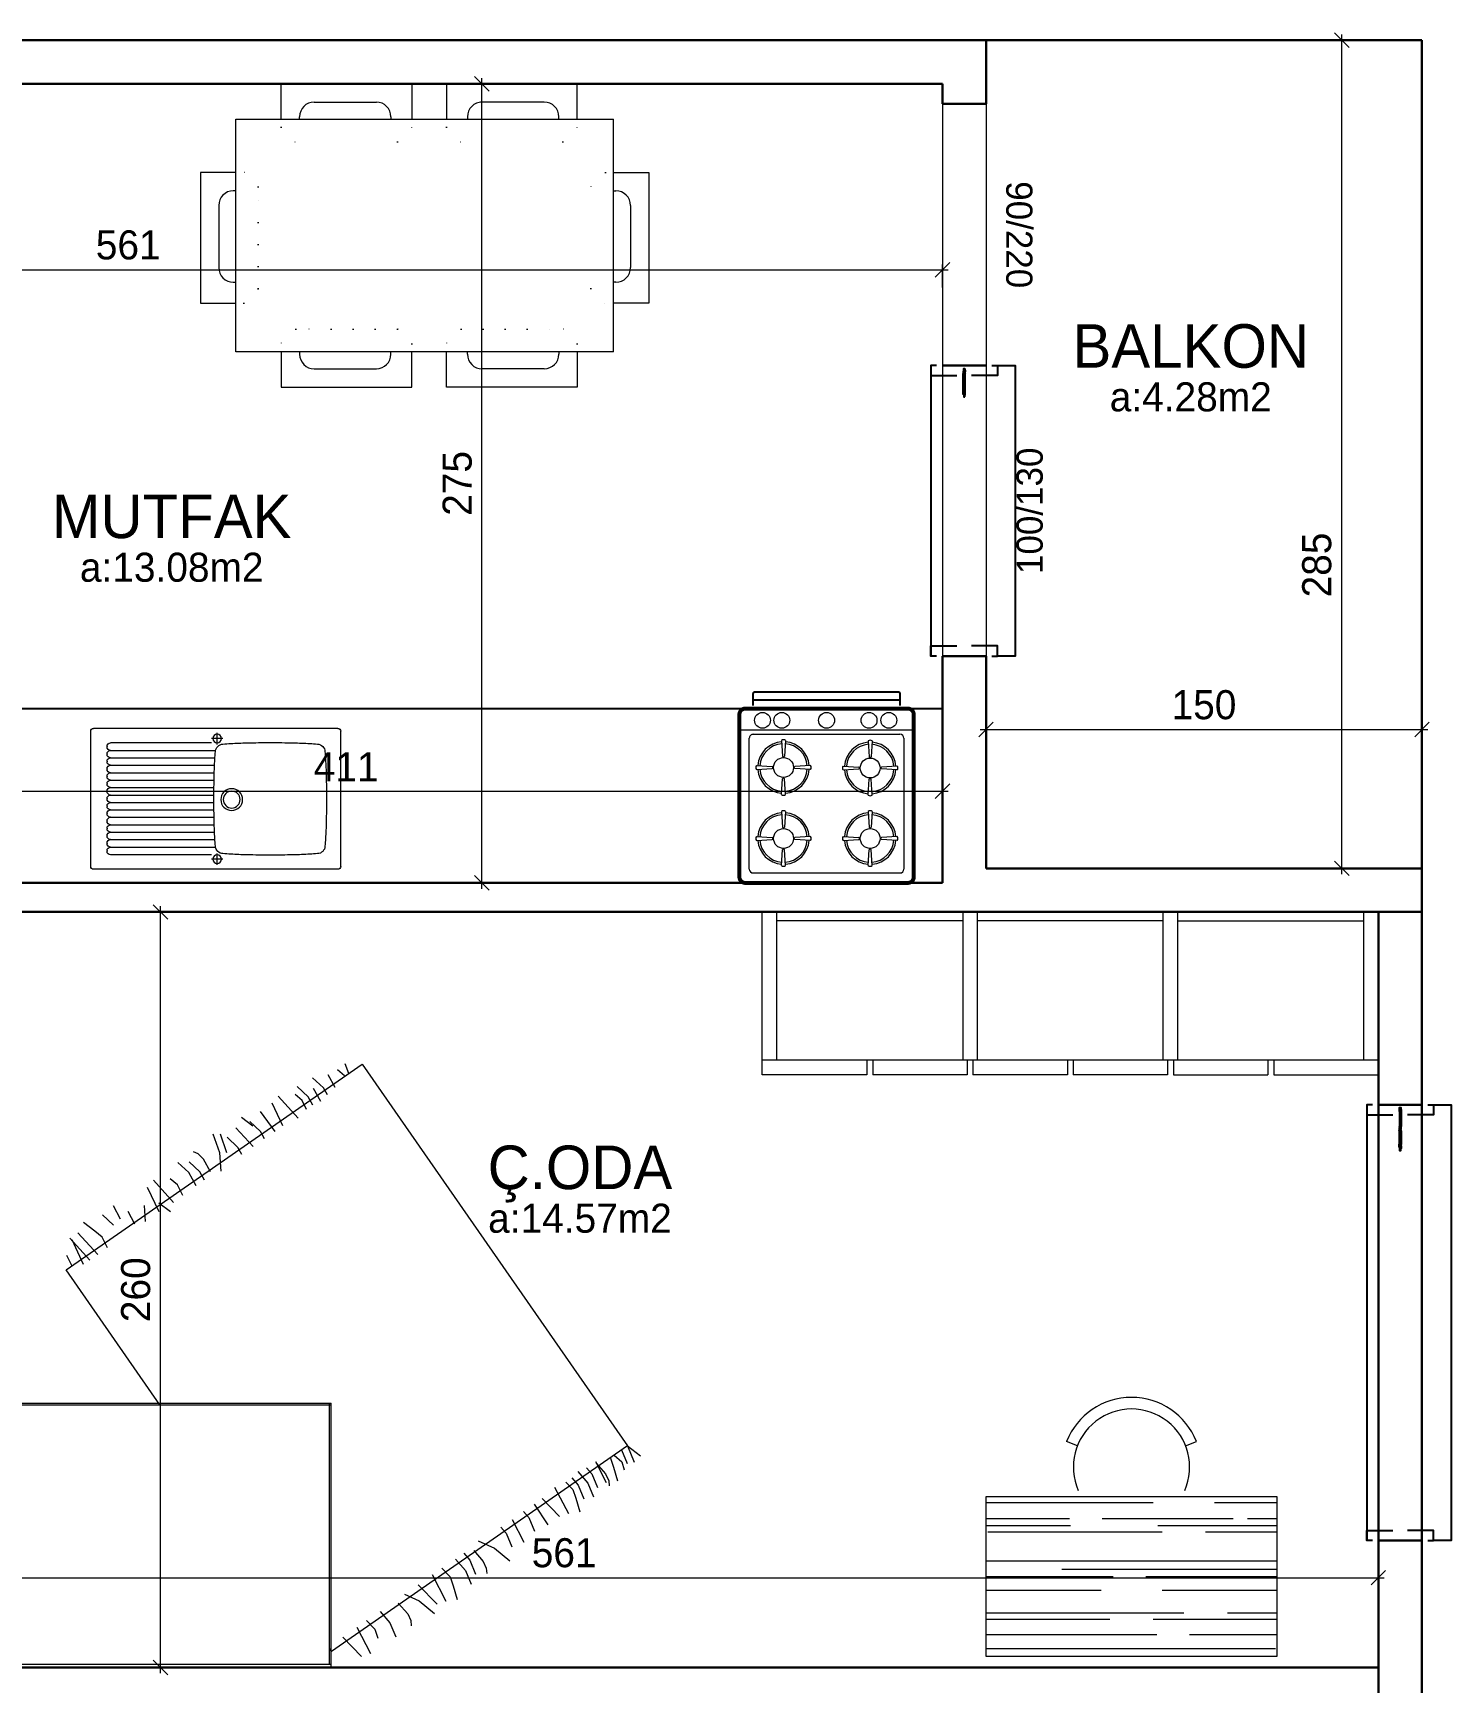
# Model space of a CAD drawing. Header units: centimetres. Extents: x 562865 to 1310255, y -148070 to 32737.
# Drawn here: x 622120 to 622608, y 17588 to 18156 of the extents above; entities that cross this region are included whole.
import ezdxf
from ezdxf.enums import TextEntityAlignment as Align

# ---------------------------------------------------------------- set-up
doc = ezdxf.new("R2010")
doc.units = ezdxf.units.CM
doc.header["$LTSCALE"] = 2.5
doc.linetypes.add('ACAD_ISO07W100', pattern=[3, 0, -3])
doc.layers.get('0').update_dxf_attribs({"color": 86})
for name, color, linetype in [('alan', 7, 'Continuous'), ('kapi-yazi', 7, 'Continuous'), ('mahal', 7, 'Continuous'), ('penc-yazi', 7, 'Continuous'), ('pencere', 7, 'Continuous')]:
    doc.layers.add(name, color=color, linetype=linetype)
for name, color, linetype, lineweight in [('DUVAR', 4, 'Continuous', 30), ('duvar-kesim', 7, 'Continuous', 0), ('GÖRÜNÜŞLER', 96, 'Continuous', 25), ('iç ölçü', 106, 'Continuous', 18)]:
    doc.layers.add(name, color=color, linetype=linetype, lineweight=lineweight)
doc.styles.add('PINAR', font='comic.ttf')
doc.dimstyles.new('TEMİZ ÖLÇÜ', dxfattribs={"dimtxt": 10, "dimasz": 5, "dimexe": 1.8, "dimexo": 0.625, "dimgap": 3, "dimtad": 1, "dimdec": 0, "dimrnd": 0.5, "dimzin": 1, "dimdsep": 46, "dimtxsty": 'PINAR', "dimblk": 'OBLIQUE', "dimcen": 0.9, "dimdle": 2, "dimclrd": 256, "dimclre": 256, "dimclrt": 7, "dimadec": 0, "dimazin": 0, "dimtfac": 1, "dimtdec": 0, "dimtofl": 0, "dimtmove": 2, "dimatfit": 2, "dimfxl": 10, "dimfxlon": 1, "dimlwd": -1, "dimlwe": -1, "dimarcsym": 0})

# ---------------------------------------------------------------- blocks, each defined once
blk = doc.blocks.new('_Oblique')
at = {"color": 0, "linetype": 'ByBlock', "lineweight": -2}
blk.add_line((-0.5, -0.5), (0.5, 0.5), dxfattribs=at)
blk = doc.blocks.new('*D1400')
at = {"layer": 'Defpoints', "color": 0}
for p in [(622598.28, 17915.79), (622448.28, 17868.01), (622598.28, 17757.78)]:
    blk.add_point(p, dxfattribs=at)
at = {"layer": 'iç ölçü'}
for p, q in [((622448.28, 17905.79), (622448.28, 17917.59)), ((622598.28, 17905.79), (622598.28, 17917.59)), ((622446.28, 17915.79), (622600.28, 17915.79))]:
    blk.add_line(p, q, dxfattribs=at)
at = {"layer": 'iç ölçü', "linetype": 'ByBlock', "xscale": 5, "yscale": 5, "zscale": 5, "rotation": 180}
blk.add_blockref('_Oblique', (622448.28, 17915.79), dxfattribs=at)
at = {"layer": 'iç ölçü', "linetype": 'ByBlock', "xscale": 5, "yscale": 5, "zscale": 5}
blk.add_blockref('_Oblique', (622598.28, 17915.79), dxfattribs=at)
at = {"layer": 'iç ölçü', "color": 7, "insert": (622523.28, 17924.28), "char_height": 10, "attachment_point": 5, "style": 'PINAR'}
blk.add_mtext('150', dxfattribs=at)
blk = doc.blocks.new('*D1401')
at = {"layer": 'Defpoints', "color": 0}
for p in [(622543.28, 18153.01), (622570.68, 18153.01), (622543.28, 17868.01)]:
    blk.add_point(p, dxfattribs=at)
at = {"layer": 'iç ölçü'}
for p, q in [((622570.68, 17866.01), (622570.68, 18155.01)), ((622560.68, 18153.01), (622572.48, 18153.01)), ((622560.68, 17868.01), (622572.48, 17868.01))]:
    blk.add_line(p, q, dxfattribs=at)
at = {"layer": 'iç ölçü', "linetype": 'ByBlock', "xscale": 5, "yscale": 5, "zscale": 5}
for p, rotation in [((622570.68, 18153.01), 90), ((622570.68, 17868.01), 270)]:
    blk.add_blockref('_Oblique', p, dxfattribs=dict(at, rotation=rotation))
at = {"layer": 'iç ölçü', "color": 7, "insert": (622562.13, 17972.42), "char_height": 10, "attachment_point": 5, "rotation": 90, "style": 'PINAR'}
blk.add_mtext('285', dxfattribs=at)
blk = doc.blocks.new('*D1415')
at = {"layer": 'Defpoints', "color": 0}
for p in [(622263.85, 18138.01), (622274.81, 18138.01), (622263.85, 17863.01)]:
    blk.add_point(p, dxfattribs=at)
at = {"layer": 'iç ölçü'}
for p, q in [((622264.81, 18138.01), (622276.61, 18138.01)), ((622274.81, 17861.01), (622274.81, 18140.01)), ((622264.81, 17863.01), (622276.61, 17863.01))]:
    blk.add_line(p, q, dxfattribs=at)
at = {"layer": 'iç ölçü', "linetype": 'ByBlock', "xscale": 5, "yscale": 5, "zscale": 5}
for p, rotation in [((622274.81, 18138.01), 90), ((622274.81, 17863.01), 270)]:
    blk.add_blockref('_Oblique', p, dxfattribs=dict(at, rotation=rotation))
at = {"layer": 'iç ölçü', "color": 7, "insert": (622266.37, 18000.51), "char_height": 10, "attachment_point": 5, "rotation": 90, "style": 'PINAR'}
blk.add_mtext('275', dxfattribs=at)
blk = doc.blocks.new('*D1416')
at = {"layer": 'Defpoints', "color": 0}
for p in [(621872.96, 18069.84), (622433.28, 18074), (622433.28, 18067.26)]:
    blk.add_point(p, dxfattribs=at)
at = {"layer": 'iç ölçü'}
for p, q in [((621872.96, 18070.47), (621872.96, 18075.8)), ((622433.28, 18067.88), (622433.28, 18075.8)), ((621870.96, 18074), (622435.28, 18074))]:
    blk.add_line(p, q, dxfattribs=at)
at = {"layer": 'iç ölçü', "linetype": 'ByBlock', "xscale": 5, "yscale": 5, "zscale": 5, "rotation": 180}
blk.add_blockref('_Oblique', (621872.96, 18074), dxfattribs=at)
at = {"layer": 'iç ölçü', "linetype": 'ByBlock', "xscale": 5, "yscale": 5, "zscale": 5}
blk.add_blockref('_Oblique', (622433.28, 18074), dxfattribs=at)
at = {"layer": 'iç ölçü', "color": 7, "insert": (622153.12, 18082.52), "char_height": 10, "attachment_point": 5, "style": 'PINAR'}
blk.add_mtext('561', dxfattribs=at)
blk = doc.blocks.new('*D1356')
at = {"layer": 'Defpoints', "color": 0}
for p in [(622149.62, 17853.01), (622164.25, 17853.01), (622149.62, 17593.01)]:
    blk.add_point(p, dxfattribs=at)
at = {"layer": 'iç ölçü'}
for p, q in [((622164.25, 17591.01), (622164.25, 17855.01)), ((622154.25, 17853.01), (622166.05, 17853.01)), ((622154.25, 17593.01), (622166.05, 17593.01))]:
    blk.add_line(p, q, dxfattribs=at)
at = {"layer": 'iç ölçü', "linetype": 'ByBlock', "xscale": 5, "yscale": 5, "zscale": 5}
for p, rotation in [((622164.25, 17853.01), 90), ((622164.25, 17593.01), 270)]:
    blk.add_blockref('_Oblique', p, dxfattribs=dict(at, rotation=rotation))
at = {"layer": 'iç ölçü', "color": 7, "insert": (622155.74, 17723.01), "char_height": 10, "attachment_point": 5, "rotation": 90, "style": 'PINAR'}
blk.add_mtext('260', dxfattribs=at)
blk = doc.blocks.new('*D1417')
at = {"layer": 'Defpoints', "color": 0}
for p in [(622022.96, 17630.51), (622583.28, 17630.51), (622583.28, 17623.92)]:
    blk.add_point(p, dxfattribs=at)
at = {"layer": 'iç ölçü'}
for p, q in [((622022.96, 17629.89), (622022.96, 17622.12)), ((622583.28, 17629.89), (622583.28, 17622.12)), ((622020.96, 17623.92), (622585.28, 17623.92))]:
    blk.add_line(p, q, dxfattribs=at)
at = {"layer": 'iç ölçü', "linetype": 'ByBlock', "xscale": 5, "yscale": 5, "zscale": 5, "rotation": 180}
blk.add_blockref('_Oblique', (622022.96, 17623.92), dxfattribs=at)
at = {"layer": 'iç ölçü', "linetype": 'ByBlock', "xscale": 5, "yscale": 5, "zscale": 5}
blk.add_blockref('_Oblique', (622583.28, 17623.92), dxfattribs=at)
at = {"layer": 'iç ölçü', "color": 7, "insert": (622303.12, 17632.44), "char_height": 10, "attachment_point": 5, "style": 'PINAR'}
blk.add_mtext('561', dxfattribs=at)
blk = doc.blocks.new('*D1330')
at = {"layer": 'Defpoints', "color": 0}
for p in [(622022.96, 17941.05), (622433.28, 17941.05), (622433.28, 17894.6)]:
    blk.add_point(p, dxfattribs=at)
at = {"layer": 'iç ölçü'}
for p, q in [((622022.96, 17904.6), (622022.96, 17892.8)), ((622433.28, 17904.6), (622433.28, 17892.8)), ((622020.96, 17894.6), (622435.28, 17894.6))]:
    blk.add_line(p, q, dxfattribs=at)
at = {"layer": 'iç ölçü', "linetype": 'ByBlock', "xscale": 5, "yscale": 5, "zscale": 5, "rotation": 180}
blk.add_blockref('_Oblique', (622022.96, 17894.6), dxfattribs=at)
at = {"layer": 'iç ölçü', "linetype": 'ByBlock', "xscale": 5, "yscale": 5, "zscale": 5}
blk.add_blockref('_Oblique', (622433.28, 17894.6), dxfattribs=at)
at = {"layer": 'iç ölçü', "color": 7, "insert": (622228.12, 17902.97), "char_height": 10, "attachment_point": 5, "style": 'PINAR'}
blk.add_mtext('411', dxfattribs=at)
blk = doc.blocks.new('fm-win1')
at = {"linetype": 'Continuous'}
for p, q in [((5.7, 3), (5.5, 2)), ((5.5, 2), (5.8, 2)), ((5.7, 3), (12.5, 3)), ((5.8, 2), (5.9, 2.7)), ((5.9, 2.7), (6.5, 2.7)), ((6.5, 2.7), (6.5, 2)), ((6.5, 2), (7.5, 2)), ((7.5, 1), (7.2, 1)), ((7.2, 1), (7.2, 0.7)), ((7.2, 0.7), (7.5, 0.7)), ((7.5, 0.2), (7.2, 0.2)), ((7.2, 0.2), (7.2, -0.1)), ((7.5, 2), (7.5, 1)), ((7.5, 0.7), (7.5, 0.2)), ((11.7, 2), (10.5, 2)), ((10.5, 2), (10.5, 1)), ((10.5, 1), (10.8, 1)), ((10.5, 0.7), (10.5, 0.2)), ((10.8, 0.7), (10.5, 0.7)), ((10.5, 0.2), (10.8, 0.2)), ((10.8, 1), (10.8, 0.7)), ((10.8, 0.2), (10.8, -0.1)), ((12.3, 2.7), (11.7, 2.7)), ((11.7, 2.7), (11.7, 2)), ((12.6, 0.8), (11.8, 0.8)), ((11.8, 0.8), (11.8, -0.2)), ((12.4, 2), (12.3, 2.7)), ((12.7, 2), (12.4, 2)), ((12.5, 3), (12.7, 2)), ((17.4, 1.9), (12.5, 1.9)), ((12.5, 1.9), (12.5, 1.6)), ((12.5, 1.6), (12.6, 1.6)), ((12.6, 1.6), (12.6, 0.8)), ((15.8, 0.9), (16.6, 0.9)), ((15.8, -1.2), (15.8, 0.9)), ((16.6, 1.6), (17.2, 1.6)), ((16.6, 0.9), (16.6, 1.6)), ((17.2, 1.6), (17.3, 0.9)), ((17.3, 0.9), (17.6, 0.9)), ((17.6, 0.9), (17.4, 1.9)), ((82.4, 0.9), (82.6, 1.9)), ((82.7, 0.9), (82.4, 0.9)), ((82.6, 1.9), (87.5, 1.9)), ((82.8, 1.6), (82.7, 0.9)), ((83.4, 1.6), (82.8, 1.6)), ((83.4, 0.9), (83.4, 1.6)), ((84.2, 0.9), (83.4, 0.9)), ((84.2, -1.2), (84.2, 0.9)), ((87.5, 3), (87.3, 2)), ((87.3, 2), (87.6, 2)), ((87.4, 1.6), (87.4, 0.8)), ((87.5, 1.6), (87.4, 1.6)), ((87.4, 0.8), (88.2, 0.8)), ((94.3, 3), (87.5, 3)), ((87.5, 1.9), (87.5, 1.6)), ((87.6, 2), (87.7, 2.7)), ((87.7, 2.7), (88.3, 2.7)), ((88.2, 0.8), (88.2, -0.2)), ((88.3, 2.7), (88.3, 2)), ((88.3, 2), (89.5, 2)), ((89.5, 1), (89.2, 1)), ((89.2, 1), (89.2, 0.7)), ((89.2, 0.7), (89.5, 0.7)), ((89.5, 0.2), (89.2, 0.2)), ((89.2, 0.2), (89.2, -0.1)), ((89.5, 2), (89.5, 1)), ((89.5, 0.7), (89.5, 0.2)), ((92.5, 2), (92.5, 1)), ((93.5, 2), (92.5, 2)), ((92.5, 1), (92.8, 1)), ((92.8, 0.7), (92.5, 0.7)), ((92.5, 0.7), (92.5, 0.2)), ((92.5, 0.2), (92.8, 0.2)), ((92.8, 1), (92.8, 0.7)), ((92.8, 0.2), (92.8, -0.1)), ((93.5, 2.7), (93.5, 2)), ((94.1, 2.7), (93.5, 2.7)), ((94.2, 2), (94.1, 2.7)), ((94.5, 2), (94.2, 2)), ((94.3, 3), (94.5, 2)), ((7.2, -0.1), (7.5, -0.1)), ((7.5, -1.7), (7.2, -1.7)), ((7.2, -1.7), (7.2, -2)), ((7.2, -2), (10.8, -2)), ((7.5, -0.1), (7.5, -1.7)), ((11.8, -2.3), (10, -2.3)), ((10, -2.3), (10, -3.5)), ((10, -3.5), (16.1, -3.5)), ((10.5, -0.1), (10.5, -1.7)), ((10.8, -0.1), (10.5, -0.1)), ((10.5, -1.7), (10.8, -1.7)), ((10.8, -1.7), (10.8, -2)), ((11.8, -0.2), (12.8, -0.2)), ((12.8, -1.8), (11.8, -1.8)), ((11.8, -1.8), (11.8, -2.3)), ((12.8, -0.2), (12.8, -1.8)), ((16.1, -1.2), (15.8, -1.2)), ((15.8, -1.4), (16.1, -1.4)), ((15.8, -3.2), (15.8, -1.4)), ((16.1, -3.2), (15.8, -3.2)), ((16.1, -1.4), (16.1, -1.2)), ((16.1, -3.5), (16.1, -3.2)), ((83.9, -1.4), (83.9, -1.2)), ((83.9, -1.2), (84.2, -1.2)), ((84.2, -1.4), (83.9, -1.4)), ((83.9, -3.5), (83.9, -3.2)), ((83.9, -3.2), (84.2, -3.2)), ((90, -3.5), (83.9, -3.5)), ((84.2, -3.2), (84.2, -1.4)), ((87.2, -0.2), (87.2, -1.8)), ((88.2, -0.2), (87.2, -0.2)), ((87.2, -1.8), (88.2, -1.8)), ((88.2, -1.8), (88.2, -2.3)), ((88.2, -2.3), (90, -2.3)), ((89.2, -0.1), (89.5, -0.1)), ((89.5, -1.7), (89.2, -1.7)), ((89.2, -1.7), (89.2, -2)), ((92.8, -2), (89.2, -2)), ((89.5, -0.1), (89.5, -1.7)), ((90, -2.3), (90, -3.5)), ((92.8, -0.1), (92.5, -0.1)), ((92.5, -0.1), (92.5, -1.7)), ((92.5, -1.7), (92.8, -1.7)), ((92.8, -1.7), (92.8, -2))]:
    blk.add_line(p, q, dxfattribs=at)
at = {"color": 8, "linetype": 'Continuous'}
for p, q in [((15.9, 1.9), (17.7, 3.7)), ((83.4, 0.3), (16.6, 0.3)), ((16.6, 0.3), (16.6, -0.9)), ((17.6, 0.3), (17.6, -0.9)), ((82.3, 3.7), (17.7, 3.7)), ((84.1, 1.9), (82.3, 3.7)), ((82.4, 0.3), (82.4, -0.9)), ((83.4, 0.3), (83.4, -0.9)), ((15.9, -1.5), (15.9, -2.4)), ((16, -1.5), (15.9, -1.5)), ((15.9, -2.4), (16.2, -2.4)), ((16, -2.1), (16, -1.5)), ((16.8, -2.1), (16, -2.1)), ((16.2, -2.4), (16.2, -3.3)), ((16.2, -3.3), (17.9, -3.3)), ((83.4, -0.9), (16.6, -0.9)), ((16.8, -1.5), (16.8, -2.1)), ((17.1, -1.5), (16.8, -1.5)), ((17.1, -2), (17.1, -1.5)), ((17.6, -2), (17.1, -2)), ((17.6, -1.5), (17.6, -2)), ((17.9, -1.5), (17.6, -1.5)), ((17.9, -3.3), (17.9, -1.5)), ((81.9, -3.3), (18.1, -3.3)), ((82.1, -1.5), (82.4, -1.5)), ((82.1, -3.3), (82.1, -1.5)), ((83.8, -3.3), (82.1, -3.3)), ((82.4, -1.5), (82.4, -2)), ((82.4, -2), (82.9, -2)), ((82.9, -2), (82.9, -1.5)), ((82.9, -1.5), (83.2, -1.5)), ((83.2, -1.5), (83.2, -2.1)), ((83.2, -2.1), (84, -2.1)), ((84.1, -2.4), (83.8, -2.4)), ((83.8, -2.4), (83.8, -3.3)), ((84, -2.1), (84, -1.5)), ((84, -1.5), (84.1, -1.5)), ((84.1, -1.5), (84.1, -2.4))]:
    blk.add_line(p, q, dxfattribs=at)
at = {"linetype": 'Continuous'}
for points in [[(0, 1.7), (7, 1.7), (7, -1.8), (0, -1.8)], [(100, 1.7), (93, 1.7), (93, -1.8), (100, -1.8)]]:
    blk.add_lwpolyline(points, close=True, dxfattribs=at)
blk = doc.blocks.new('A$C6E22183B')
at = {"color": 33}
for p, q in [((30.49, 154.3), (75.49, 154.3)), ((30.49, 142.15), (30.49, 154.3)), ((75.49, 154.3), (75.49, 142.15)), ((92.18, 142.15), (12.18, 142.15)), ((12.18, 12.15), (12.18, 142.15)), ((92.18, 142.15), (92.18, 12.15)), ((0, 129.67), (0, 84.67)), ((12.18, 129.67), (0, 129.67)), ((92.18, 129.67), (104.36, 129.67)), ((104.36, 129.67), (104.36, 84.67)), ((0, 84.67), (12.18, 84.67)), ((104.36, 84.67), (92.18, 84.67)), ((0, 27.79), (0, 72.79)), ((0, 72.79), (12.18, 72.79)), ((104.36, 72.79), (92.18, 72.79)), ((104.36, 27.79), (104.36, 72.79)), ((12.18, 27.79), (0, 27.79)), ((92.18, 27.79), (104.36, 27.79)), ((92.18, 12.15), (12.18, 12.15)), ((30.49, 12.15), (30.49, 0)), ((75.49, 0), (75.49, 12.15)), ((30.49, 0), (75.49, 0))]:
    blk.add_line(p, q, dxfattribs=at)
for p, q in [((41.83, 148), (63.26, 148)), ((36.83, 142.15), (36.83, 143)), ((68.26, 143), (68.26, 142.15)), ((12.18, 123.34), (11.31, 123.34)), ((92.18, 123.34), (93.06, 123.34)), ((6.31, 118.34), (6.31, 96.37)), ((98.06, 118.34), (98.06, 96.91)), ((11.31, 91.91), (12.18, 91.91)), ((93.06, 91.91), (92.18, 91.91)), ((11.31, 65.55), (12.18, 65.55)), ((93.06, 65.55), (92.18, 65.55)), ((6.31, 39.13), (6.31, 60.55)), ((98.06, 39.13), (98.06, 60.55)), ((12.18, 34.13), (11.31, 34.13)), ((92.18, 34.13), (93.06, 34.13)), ((36.83, 12.15), (36.83, 11.31)), ((68.26, 11.31), (68.26, 12.15)), ((41.83, 6.31), (63.26, 6.31))]:
    blk.add_line(p, q)
at = {"linetype": 'ACAD_ISO07W100'}
for p, q in [((30.49, 139.37), (30.49, 142.15)), ((75.49, 142.15), (75.49, 139.37)), ((84.44, 89.67), (84.44, 124.67)), ((84.44, 67.79), (84.44, 32.79)), ((70.49, 19.93), (35.49, 19.93))]:
    blk.add_line(p, q, dxfattribs=at)
for centre, start, end in [((41.83, 143), 90, 180), ((63.26, 143), 0, 90), ((11.31, 118.34), 90, 180), ((93.06, 118.34), 0, 90), ((11.31, 96.91), 180, 270), ((93.06, 96.91), 270, 0), ((11.31, 60.55), 90, 180), ((93.06, 60.55), 0, 90), ((11.31, 39.13), 180, 270), ((93.06, 39.13), 270, 0), ((41.83, 11.31), 180, 270), ((63.26, 11.31), 270, 0)]:
    blk.add_arc(centre, 5, start, end)
for centre, start, end in [((35.49, 139.37), 180, 270), ((70.49, 139.37), 270, 0), ((14.93, 124.67), 0, 90), ((89.44, 124.67), 90, 180), ((14.93, 89.67), 270, 0), ((89.44, 89.67), 180, 270), ((14.93, 67.79), 0, 90), ((89.44, 67.79), 90, 180), ((14.93, 32.79), 270, 0), ((89.44, 32.79), 180, 270), ((35.49, 14.93), 90, 180), ((70.49, 14.93), 0, 90)]:
    blk.add_arc(centre, 5, start, end, dxfattribs=at)
blk = doc.blocks.new('Yatak-1b')
for p, q in [((-41.84, 200), (-41.84, 162)), ((-3.84, 200), (-41.84, 200)), ((-41.34, 199.5), (-41.34, 162.5)), ((-4.34, 199.5), (-41.34, 199.5)), ((-4.34, 162.5), (-4.34, 199.5)), ((-3.84, 162), (-3.84, 200)), ((91, 200), (0, 200)), ((0, 200), (0, 0)), ((91, 135.49), (91, 200)), ((-3.84, 162), (-41.84, 162)), ((-41.34, 162.5), (-4.34, 162.5)), ((91, 135.49), (91, 0)), ((91, 0), (0, 0))]:
    blk.add_line(p, q)
at = {"color": 33}
for p, q in [((-30.61, 192.93), (-30.61, 200)), ((-38.77, 190.26), (-38.52, 192.73)), ((-38.77, 162), (-38.77, 190.26)), ((-32.82, 181.86), (-30.61, 192.93)), ((-18.26, 190.4), (-18.88, 190.01)), ((-17.64, 190.01), (-18.26, 190.4)), ((-32.82, 162), (-32.82, 181.86)), ((-25.94, 178.05), (-26.6, 162)), ((-11.02, 178.05), (-10.96, 162)), ((-18.88, 166.12), (-18.26, 165.73)), ((-18.26, 165.73), (-17.64, 166.12)), ((0, 160.94), (75.67, 111.85)), ((0, 160.94), (91, 134.01)), ((75.67, 111.85), (89.99, 133.93))]:
    blk.add_line(p, q, dxfattribs=at)
at = {"color": 8}
for p, q in [((0.6, 160.76), (0.6, 0)), ((89.99, 0), (89.99, 133.93)), ((-47.07, 89.15), (-50.79, 90.94)), ((-59.17, 81.3), (-62.11, 85.23)), ((-51.11, 80.31), (-58.63, 87.13)), ((-49.19, 83.08), (-56.71, 89.9)), ((-47.74, 85.17), (-56.13, 89.18)), ((-57.12, 78.8), (-59.17, 81.3)), ((-63.33, 72.44), (-67.89, 74.95)), ((-61.26, 74.95), (-64.74, 78.69)), ((-53.41, 77.01), (-57.12, 78.8)), ((-61.55, 67.53), (-65.89, 69.88)), ((-65.78, 59.22), (-74.17, 63.22)), ((-62.52, 63.9), (-68.03, 64.28)), ((-69.04, 54.26), (-76.67, 61.18)), ((-65.81, 55.34), (-68.75, 59.28)), ((-79.3, 48.99), (-82.78, 52.74)), ((-75.16, 52.84), (-77.21, 55.35)), ((-71.45, 51.06), (-75.16, 52.84)), ((-85.76, 45.75), (-86.51, 47.37)), ((-83.93, 43.92), (-85.76, 45.75)), ((-79.54, 45.15), (-83.02, 48.9)), ((-74.74, 46.49), (-79.3, 48.99)), ((-86.07, 38.32), (-92.51, 40.57)), ((-79.59, 41.57), (-83.93, 43.92)), ((-76.66, 43.57), (-79.54, 45.15)), ((-86.12, 35.9), (-92.56, 38.14)), ((-87.99, 32.08), (-91.46, 35.83)), ((-79.85, 37.9), (-86.07, 38.32)), ((-95.29, 26.97), (-98.24, 30.9)), ((-88.24, 26.9), (-94.75, 32.8)), ((-85.56, 30.75), (-87.99, 32.08)), ((-93.5, 19.33), (-100.38, 24.33)), ((-93.4, 24.29), (-96.88, 28.04)), ((-90.98, 22.96), (-93.4, 24.29)), ((-98.05, 11.36), (-105.67, 18.28)), ((-95.4, 16.61), (-103.17, 20.32)), ((-105.41, 7.93), (-108.89, 11.68)), ((-104.17, 9.94), (-106.21, 12.44)), ((-108.44, 2.66), (-111.92, 6.4)), ((-103.74, 3.58), (-108.3, 6.09)), ((-102.53, 6.35), (-105.41, 7.93)), ((-101.07, 8.45), (-104.17, 9.94)), ((-108.59, -1.33), (-112.93, 1.02)), ((-106.02, 1.32), (-108.44, 2.66)), ((89.99, 0.6), (0, 0.6)), ((-113.47, -6.12), (-116.77, -4.82)), ((-112.66, -4.63), (-114.7, -2.13)), ((80.54, -4), (87.22, -10.46)), ((77.17, -8.85), (86.18, -13.52)), ((71.74, -16.83), (75.67, -20.23)), ((74.87, -12.16), (77.84, -15.01)), ((77.84, -15.01), (80.9, -16.06)), ((75.67, -20.23), (80.4, -22.19)), ((65.76, -25.26), (68.03, -30.3)), ((68.82, -23.09), (72.54, -26.34)), ((72.54, -26.34), (74.88, -27.42)), ((74.88, -27.42), (76.67, -27.55)), ((62.51, -29.95), (69.18, -36.42)), ((68.03, -30.3), (72.38, -35.55)), ((56.83, -38.11), (59.8, -40.97)), ((59, -34.74), (68.14, -39.47)), ((53.7, -42.79), (57.63, -46.19)), ((59.8, -40.97), (62.86, -42.01)), ((62.86, -42.01), (67.57, -43.4)), ((47.43, -50.57), (49.99, -56.25)), ((50.78, -49.05), (54.5, -52.29)), ((51.63, -45.6), (54.12, -47.75)), ((54.12, -47.75), (58.84, -49.71)), ((57.63, -46.19), (62.36, -48.14)), ((49.99, -56.25), (54.34, -61.5)), ((54.5, -52.29), (56.84, -53.37)), ((56.84, -53.37), (58.63, -53.51)), ((40.04, -62.27), (47.84, -66.31)), ((42.72, -58.41), (44.81, -60.22)), ((44.81, -60.22), (49.53, -62.18)), ((37.31, -66.2), (39.4, -68.01)), ((39.4, -68.01), (44.12, -69.97)), ((32.89, -72.56), (39.08, -78.55)), ((34.78, -69.84), (41.86, -74.54)), ((28.89, -76.87), (38.03, -81.61)), ((23.59, -84.92), (27.53, -88.32)), ((25.76, -82.82), (28.25, -84.97)), ((27.22, -80.72), (29.7, -83.1)), ((28.25, -84.97), (32.97, -86.93)), ((29.7, -83.1), (32.75, -84.15)), ((32.75, -84.15), (37.47, -85.53)), ((22.27, -87.84), (24.36, -89.65)), ((24.36, -89.65), (29.08, -91.61)), ((27.53, -88.32), (32.25, -90.28)), ((19, -96.14), (22.05, -97.19)), ((20.13, -90.91), (27.33, -94.64)), ((20.67, -91.18), (24.39, -94.43)), ((24.39, -94.43), (26.74, -95.51)), ((26.74, -95.51), (28.52, -95.64)), ((14.74, -101.98), (20.3, -104.23)), ((14.74, -101.98), (18.18, -106.4)), ((16.04, -99.92), (20.76, -101.87)), ((17.89, -97.42), (20.25, -100.06)), ((20.25, -100.06), (22.93, -100.82)), ((22.05, -97.19), (26.77, -98.57)), ((22.93, -100.82), (23.01, -100.87))]:
    blk.add_line(p, q, dxfattribs=at)
at = {"color": 33}
blk.add_lwpolyline([(0.6, 58.91), (-45.85, 91.2), (-116.64, -10.66), (14.74, -101.98), (85.53, -0.12), (84.49, 0.6)], dxfattribs=at)
for centre, radius, start, end in [((56.8, 185.92), 82.34, 170.1544, 174.0179), ((-94.18, 185.92), 82.75, 5.9821, 9.7958), ((-23.6, 191.24), 15, 154.0085, 174.2856), ((131.89, 178.05), 157.84, 174.0179, 180), ((-169.27, 178.05), 158.25, 0, 5.9821), ((-5.93, 184.2), 14.19, 155.8434, 169.4757), ((-30.59, 184.2), 14.19, 10.5243, 24.1566), ((-66.67, 177.87), 82.89, 349.5741, 10.4259), ((42.35, 412.24), 221.09, 262.855, 277.145), ((205.69, 177.87), 136.67, 173.6991, 186.3009), ((45.83, 178.06), 66.38, 175.5996, 180), ((13.83, 180.53), 34.29, 169.4757, 175.5997), ((-50.35, 180.53), 34.29, 4.4004, 10.5243), ((-82.35, 178.06), 66.38, 0, 4.4003), ((45.83, 178.06), 66.38, 180, 184.4003), ((-82.35, 178.06), 66.38, 355.5996, 0), ((13.83, 175.6), 34.29, 184.4004, 190.5243), ((-50.35, 175.6), 34.29, 349.4757, 355.5997), ((-5.93, 171.93), 14.19, 190.5243, 204.1566), ((-30.59, 171.93), 14.19, 335.8434, 349.4757), ((42.35, -94.99), 259.31, 83.9124, 96.0876)]:
    blk.add_arc(centre, radius, start, end, dxfattribs=at)
blk = doc.blocks.new('A$C355D1F9A')
for p, q in [((0, 0), (0, 212)), ((56, 212), (0, 212)), ((51, 212), (51, 0)), ((56, 176), (56, 212)), ((51, 207), (0, 207)), ((3, 143), (3, 207)), ((51, 176), (56, 176)), ((51, 174), (56, 174)), ((56, 141.5), (56, 174)), ((51, 143), (0, 143)), ((51, 138), (0, 138)), ((3, 138), (3, 74)), ((51, 141.5), (56, 141.5)), ((51, 139.5), (56, 139.5)), ((56, 139.5), (56, 107)), ((51, 107), (56, 107)), ((51, 105), (56, 105)), ((56, 105), (56, 72.5)), ((0, 74), (51, 74)), ((0, 69), (51, 69)), ((3, 69), (3, 5)), ((51, 72.5), (56, 72.5)), ((51, 70.5), (56, 70.5)), ((56, 70.5), (56, 38)), ((51, 38), (56, 38)), ((51, 36), (56, 36)), ((56, 36), (56, 0)), ((51, 5), (0, 5)), ((56, 0), (0, 0))]:
    blk.add_line(p, q)
blk = doc.blocks.new('Table-4')
at = {"color": 33}
for p, q in [((-18.61, 72.46), (-22.33, 73.93)), ((18.61, 72.46), (22.33, 73.93)), ((-50, 0), (-50, 55)), ((-50, 55), (50, 55)), ((50, 55), (50, 0)), ((50, 0), (-50, 0))]:
    blk.add_line(p, q, dxfattribs=at)
at = {"color": 8}
for p, q in [((-50, 52.95), (7.5, 52.95)), ((28.5, 52.95), (50, 52.95)), ((-50, 47.4), (-21.3, 47.4)), ((-10.05, 47.4), (34.95, 47.4)), ((39.9, 47.4), (50, 47.4)), ((-50, 45), (-21, 45)), ((-49.5, 42.9), (10.5, 42.9)), ((9, 45), (50, 45)), ((25.5, 42.9), (50, 42.9)), ((-50, 32.85), (50, 32.85)), ((-24, 30), (50, 30)), ((-50, 27.45), (-6.3, 27.45)), ((-50, 22.8), (-10.5, 22.8)), ((4.95, 27.45), (49.95, 27.45)), ((10.5, 22.8), (50, 22.8)), ((-50, 15), (18, 15)), ((-50, 12.75), (-7.5, 12.75)), ((7.5, 12.75), (50, 12.75)), ((33, 15), (50, 15)), ((-50, 7.5), (8.7, 7.5)), ((19.95, 7.5), (50, 7.5)), ((-50, 2.7), (49.5, 2.7))]:
    blk.add_line(p, q, dxfattribs=at)
at = {"color": 33}
blk.add_arc((0, 65.13), 24, 21.5068, 158.4932, dxfattribs=at)
at = {"color": 0}
blk.add_arc((0, 65.13), 20, 336.3107, 203.6893, dxfattribs=at)
blk = doc.blocks.new('fm-win2')
at = {"color": 8, "linetype": 'Continuous'}
for p, q in [((11, 1.4), (11, 0.2)), ((11, 1.4), (54.3, 1.4)), ((11, 0.2), (54.3, 0.2)), ((12, 1.4), (12, 0.2)), ((12.8, 3), (52.5, 3)), ((53.3, 1.4), (53.3, 0.2)), ((54.3, 1.4), (54.3, 0.2)), ((63.9, 0.3), (63.9, -0.9)), ((63.9, 0.3), (103.2, 0.3)), ((64.9, 0.3), (64.9, -0.9)), ((102.2, 0.3), (102.2, -0.9)), ((103.2, 0.3), (103.2, -0.9)), ((12.9, -1.9), (52.3, -1.9)), ((63.9, -0.9), (103.2, -0.9)), ((65.4, -3.3), (101.6, -3.3))]:
    blk.add_line(p, q, dxfattribs=at)
at = {"linetype": 'Continuous'}
for points in [[(7, -1.8), (0, -1.8), (0, 1.8), (7, 1.8)], [(7.5, -1.7), (7.5, -0.1), (7.2, -0.1), (7.2, 0.2), (7.5, 0.2), (7.5, 0.7), (7.2, 0.7), (7.2, 1), (7.5, 1), (7.5, 2), (6.2, 2), (6.2, 2.7), (5.6, 2.7), (5.5, 2), (5.2, 2), (5.4, 3), (12.5, 3), (12.7, 2), (12.4, 2), (12.3, 2.7), (11.7, 2.7), (11.7, 2), (10.5, 2), (10.5, 1), (10.8, 1), (10.8, 0.7), (10.5, 0.7), (10.5, 0.2), (10.8, 0.2), (10.8, -0.1), (10.5, -0.1), (10.5, -1.7), (10.8, -1.7), (10.8, -2), (7.2, -2), (7.2, -1.7)], [(58, 2), (59.2, 2), (59.2, 2.7), (59.8, 2.7), (59.9, 2), (60.2, 2), (60, 3), (52.8, 3), (52.6, 2), (52.9, 2), (53, 2.7), (53.5, 2.7), (53.5, 2), (54.7, 2), (54.7, 1), (54.4, 1), (54.4, 0.7), (54.7, 0.7), (54.7, 0.2), (54.4, 0.2), (54.4, -0.1), (54.7, -0.1), (54.7, -1.7), (54.4, -1.7), (54.4, -2), (58.3, -2), (58.3, -1.7), (58, -1.7), (58, -0.1), (58.3, -0.1), (58.3, 0.2), (58, 0.2), (58, 0.7), (58.3, 0.7), (58.3, 1), (58, 1)], [(63.1, -1.2), (63.1, 0.9), (63.9, 0.9), (63.9, 1.6), (64.4, 1.6), (64.5, 0.9), (64.9, 0.9), (64.7, 1.9), (59.8, 1.9), (59.8, 1.6), (59.9, 1.6), (59.9, 0.8), (59.1, 0.8), (59.1, -0.2), (60.1, -0.2), (60.1, -1.8), (59.1, -1.8), (59.1, -2.3), (57.5, -2.3), (57.5, -3.5), (63.4, -3.5), (63.4, -3.2), (63.1, -3.2), (63.1, -1.4), (63.4, -1.4), (63.4, -1.2)], [(104, -1.4), (103.7, -1.4), (103.7, -1.2), (104, -1.2), (104, 0.9), (103.1, 0.9), (103.1, 1.6), (102.6, 1.6), (102.5, 0.9), (102.2, 0.9), (102.4, 1.9), (107.3, 1.9), (107.3, 1.6), (107.2, 1.6), (107.2, 0.8), (108, 0.8), (108, -0.2), (107, -0.2), (107, -1.8), (108, -1.8), (108, -2.3), (109.5, -2.3), (109.5, -3.5), (103.7, -3.5), (103.7, -3.2), (104, -3.2)], [(109, 0.7), (108.7, 0.7), (108.7, 1), (109, 1), (109, 2), (107.8, 2), (107.8, 2.7), (107.2, 2.7), (107.1, 2), (106.8, 2), (107, 3), (114.4, 3), (114.6, 2), (114.2, 2), (114.1, 2.7), (113.6, 2.7), (113.6, 2), (112.3, 2), (112.3, 1), (112.6, 1), (112.6, 0.7), (112.3, 0.7), (112.3, 0.2), (112.6, 0.2), (112.6, -0.1), (112.3, -0.1), (112.3, -1.7), (112.6, -1.7), (112.6, -2), (108.7, -2), (108.7, -1.7), (109, -1.7), (109, -0.1), (108.7, -0.1), (108.7, 0.2), (109, 0.2)], [(113, -1.8), (120, -1.8), (120, 1.8), (113, 1.8)]]:
    blk.add_lwpolyline(points, close=True, dxfattribs=at)
at = {"color": 8, "linetype": 'Continuous'}
blk.add_lwpolyline([(63.4, 1.9), (65.2, 3.7), (101.8, 3.7), (103.6, 1.9)], dxfattribs=at)
for points in [[(10.9, -1.4), (10.9, -1.9), (12.6, -1.9), (12.6, -0.5), (12.3, -0.5), (12.3, -1), (11.8, -1), (11.8, -0.5), (11.5, -0.5), (11.5, -1.1), (10.7, -1.1), (10.7, -0.5), (10.6, -0.5), (10.6, -1.4)], [(54.3, -1.4), (54.3, -1.9), (52.6, -1.9), (52.6, -0.5), (52.9, -0.5), (52.9, -1), (53.4, -1), (53.4, -0.5), (53.7, -0.5), (53.7, -1.1), (54.5, -1.1), (54.5, -0.5), (54.6, -0.5), (54.6, -1.4)], [(63.2, -2.4), (63.5, -2.4), (63.5, -3.3), (65.2, -3.3), (65.2, -1.6), (64.9, -1.6), (64.9, -2.1), (64.4, -2.1), (64.4, -1.6), (64.1, -1.6), (64.1, -2.1), (63.3, -2.1), (63.3, -1.6), (63.2, -1.6)], [(103.9, -2.4), (103.6, -2.4), (103.6, -3.3), (101.9, -3.3), (101.9, -1.6), (102.2, -1.6), (102.2, -2.1), (102.7, -2.1), (102.7, -1.6), (103, -1.6), (103, -2.1), (103.8, -2.1), (103.8, -1.6), (103.9, -1.6)]]:
    blk.add_lwpolyline(points, close=True, dxfattribs=at)
blk = doc.blocks.new('Firin-1')
for p, q in [((-26.84, -49.81), (-26.84, -4.81)), ((-25.48, -3.44), (24.97, -3.44)), ((26.34, -4.81), (26.34, -49.81)), ((-30.25, -52.62), (29.75, -52.62)), ((24.97, -51.17), (-25.48, -51.17))]:
    blk.add_line(p, q)
at = {"color": 8}
for p, q in [((-15.93, -6.01), (-15.59, -11.47)), ((-14.57, -6.01), (-14.91, -11.47)), ((13.88, -6.01), (14.22, -11.47)), ((15.25, -6.01), (14.91, -11.47)), ((-24.57, -14.64), (-19.11, -14.99)), ((-24.57, -16.01), (-19.11, -15.67)), ((-5.94, -14.64), (-11.39, -14.99)), ((-5.94, -16.01), (-11.39, -15.67)), ((5.25, -14.64), (10.71, -14.99)), ((5.25, -16.01), (10.71, -15.67)), ((23.88, -14.64), (18.42, -14.99)), ((23.88, -16.01), (18.42, -15.67)), ((-15.93, -24.64), (-15.59, -19.19)), ((-14.57, -24.64), (-14.91, -19.19)), ((13.88, -24.64), (14.22, -19.19)), ((15.25, -24.64), (14.91, -19.19)), ((-15.93, -30.27), (-15.59, -35.73)), ((-14.57, -30.27), (-14.91, -35.73)), ((13.88, -30.43), (14.22, -35.89)), ((15.25, -30.43), (14.91, -35.89)), ((-24.57, -38.9), (-19.11, -39.24)), ((-5.94, -38.9), (-11.39, -39.24)), ((5.25, -39.07), (10.71, -39.41)), ((23.88, -39.07), (18.42, -39.41)), ((-24.57, -40.27), (-19.11, -39.92)), ((-15.93, -48.9), (-15.59, -43.44)), ((-14.57, -48.9), (-14.91, -43.44)), ((-5.94, -40.27), (-11.39, -39.92)), ((5.25, -40.43), (10.71, -40.09)), ((13.88, -49.06), (14.22, -43.61)), ((15.25, -49.06), (14.91, -43.61)), ((23.88, -40.43), (18.42, -40.09))]:
    blk.add_line(p, q, dxfattribs=at)
at = {"const_width": 1.36}
blk.add_lwpolyline([(29.75, -2.08), (29.75, -57.99, -0.414214), (27.7, -60.03), (-28.21, -60.03, -0.414214), (-30.25, -57.99), (-30.25, -2.08, -0.414214), (-28.21, -0.03), (27.7, -0.03, -0.414214)], format="xyb", close=True, dxfattribs=at)
at = {"color": 8, "const_width": 0.682}
for points in [[(-25.53, -61.03), (-25.53, -65.08)], [(25.03, -65.08), (25.03, -61.03)], [(-25.53, -63.03), (25.03, -63.03)], [(-24.85, -65.76), (24.34, -65.76)]]:
    blk.add_lwpolyline(points, dxfattribs=at)
for points in [[(-25.53, -65.08, 0.414214), (-24.85, -65.76, 0.414214)], [(24.34, -65.76, 0.414214), (25.03, -65.08, 0.414214)]]:
    blk.add_lwpolyline(points, format="xyb", dxfattribs=at)
at = {"color": 8}
for centre, radius in [((-15.25, -15.33), 3.41), ((14.56, -15.33), 3.41), ((-15.25, -39.58), 3.41), ((14.56, -39.75), 3.41), ((-21.65, -55.99), 2.73), ((-14.86, -55.99), 2.73), ((-0.25, -55.99), 2.73), ((15.16, -55.99), 2.73), ((21.78, -55.99), 2.73)]:
    blk.add_circle(centre, radius, dxfattribs=at)
for centre, start, end in [((-25.48, -4.81), 90, 180), ((24.97, -4.81), 0, 90), ((-25.48, -49.81), 180, 270), ((24.97, -49.81), 270, 0)]:
    blk.add_arc(centre, 1.36, start, end)
for centre, radius, start, end in [((-15.25, -15.33), 8.86, 94.2199, 175.7801), ((-15.25, -15.33), 8.18, 94.2736, 175.7264), ((-15.25, -6.9), 1.12, 52.346, 127.654), ((-15.25, -15.33), 8.18, 4.2736, 85.7264), ((-15.25, -15.33), 8.86, 4.2199, 85.7801), ((14.56, -15.33), 8.86, 94.2199, 175.7801), ((14.56, -15.33), 8.18, 94.2736, 175.7264), ((14.56, -6.9), 1.12, 52.346, 127.654), ((14.56, -15.33), 8.18, 4.2736, 85.7264), ((14.56, -15.33), 8.86, 4.2199, 85.7801), ((-23.68, -15.33), 1.12, 142.346, 217.654), ((-15.25, -15.33), 8.86, 184.2199, 265.7801), ((-15.25, -15.33), 8.18, 184.2736, 265.7264), ((-19.35, -15.33), 0.415, 304.85, 55.15), ((-15.25, -11.23), 0.415, 214.85, 325.15), ((-15.25, -15.33), 8.18, 274.2736, 355.7264), ((-15.25, -15.33), 8.86, 274.2199, 355.7801), ((-11.16, -15.33), 0.415, 124.85, 235.15), ((-6.82, -15.33), 1.12, 322.346, 37.654), ((6.14, -15.33), 1.12, 142.346, 217.654), ((14.56, -15.33), 8.86, 184.2199, 265.7801), ((14.56, -15.33), 8.18, 184.2736, 265.7264), ((10.47, -15.33), 0.415, 304.85, 55.15), ((14.56, -11.23), 0.415, 214.85, 325.15), ((14.56, -15.33), 8.18, 274.2736, 355.7264), ((14.56, -15.33), 8.86, 274.2199, 355.7801), ((18.66, -15.33), 0.415, 124.85, 235.15), ((22.99, -15.33), 1.12, 322.346, 37.654), ((-15.25, -19.42), 0.415, 34.85, 145.15), ((14.56, -19.42), 0.415, 34.85, 145.15), ((-15.25, -23.76), 1.12, 232.346, 307.654), ((14.56, -23.76), 1.12, 232.346, 307.654), ((-15.25, -39.58), 8.86, 94.2199, 175.7801), ((-15.25, -39.58), 8.18, 94.2736, 175.7264), ((-15.25, -31.15), 1.12, 52.346, 127.654), ((-15.25, -39.58), 8.18, 4.2736, 85.7264), ((-15.25, -39.58), 8.86, 4.2199, 85.7801), ((14.56, -39.75), 8.86, 94.2199, 175.7801), ((14.56, -39.75), 8.18, 94.2736, 175.7264), ((14.56, -31.32), 1.12, 52.346, 127.654), ((14.56, -39.75), 8.18, 4.2736, 85.7264), ((14.56, -39.75), 8.86, 4.2199, 85.7801), ((-23.68, -39.58), 1.12, 142.346, 217.654), ((-19.35, -39.58), 0.415, 304.85, 55.15), ((-15.25, -35.49), 0.415, 214.85, 325.15), ((-11.16, -39.58), 0.415, 124.85, 235.15), ((-6.82, -39.58), 1.12, 322.346, 37.654), ((6.14, -39.75), 1.12, 142.346, 217.654), ((10.47, -39.75), 0.415, 304.85, 55.15), ((14.56, -35.65), 0.415, 214.85, 325.15), ((18.66, -39.75), 0.415, 124.85, 235.15), ((22.99, -39.75), 1.12, 322.346, 37.654), ((-15.25, -39.58), 8.86, 184.2199, 265.7801), ((-15.25, -39.58), 8.18, 184.2736, 265.7264), ((-15.25, -43.68), 0.415, 34.85, 145.15), ((-15.25, -39.58), 8.18, 274.2736, 355.7264), ((-15.25, -39.58), 8.86, 274.2199, 355.7801), ((14.56, -39.75), 8.86, 184.2199, 265.7801), ((14.56, -39.75), 8.18, 184.2736, 265.7264), ((14.56, -43.84), 0.415, 34.85, 145.15), ((14.56, -39.75), 8.18, 274.2736, 355.7264), ((14.56, -39.75), 8.86, 274.2199, 355.7801), ((-15.25, -48.01), 1.12, 232.346, 307.654), ((14.56, -48.18), 1.12, 232.346, 307.654)]:
    blk.add_arc(centre, radius, start, end, dxfattribs=at)
blk = doc.blocks.new('Evye-2')
for p, q in [((-37.5, -23), (-37.5, 23.5)), ((-36.5, 24.5), (47.5, 24.5)), ((5, 19), (5, 23)), ((48.5, -23), (48.5, 23.5)), ((3, 21), (7, 21)), ((3, -20.5), (7, -20.5)), ((5, -22.5), (5, -18.5)), ((-36.5, -24), (47.5, -24))]:
    blk.add_line(p, q)
at = {"color": 8}
for p, q in [((7, 19.5), (41.7, 19.5)), ((42.9, 18.3), (42.9, 18.1366)), ((41.7, 16.9366), (5.5459, 16.9366)), ((41.7, 14.3766), (6, 14.3766)), ((41.7, 11.8166), (6, 11.8166)), ((42.9, 15.7366), (42.9, 15.5766)), ((42.9, 13.1766), (42.9, 13.0166)), ((41.7, 9.2566), (6, 9.2566)), ((41.7, 6.6966), (6.0519, 6.6966)), ((42.9, 10.6166), (42.9, 10.4566)), ((42.9, 8.0566), (42.9, 7.8966)), ((41.7, 4.1366), (6.0917, 4.1366)), ((41.7, 1.5766), (6.1117, 1.5766)), ((42.9, 5.4966), (42.9, 5.3366)), ((42.9, 2.9366), (42.9, 2.7766)), ((42.9, 0.3766), (42.9, 0.2166)), ((41.7, -3.5434), (6.0928, -3.5434)), ((41.7, -0.9834), (6.1121, -0.9834)), ((42.9, -2.1834), (42.9, -2.3434)), ((42.9, -4.7434), (42.9, -4.9034)), ((41.7, -8.6634), (6, -8.6634)), ((41.7, -11.2234), (6, -11.2234)), ((41.7, -6.1034), (6.0537, -6.1034)), ((42.9, -7.3034), (42.9, -7.4634)), ((42.9, -9.8634), (42.9, -10.0234)), ((41.7, -16.3434), (5.5602, -16.3434)), ((41.7, -13.7834), (6, -13.7834)), ((42.9, -12.4234), (42.9, -12.5834)), ((42.9, -14.9834), (42.9, -15.1434)), ((7, -19), (41.7, -19)), ((42.9, -17.5434), (42.9, -17.8))]:
    blk.add_line(p, q, dxfattribs=at)
for centre, radius in [((5, 21), 1.5), ((0, 0), 3.75), ((0, 0), 2.9), ((5, -20.5), 1.5)]:
    blk.add_circle(centre, radius)
for centre, radius, start, end in [((-36.5, 23.5), 1, 90, 180), ((47.5, 23.5), 1, 0, 90), ((-29.5, 16.5), 2.5831, 90, 180), ((-22.9779, -47.8015), 67.2017, 93.313256, 95.56949), ((-17.2225, -147.2206), 166.7873, 91.373663, 93.313194), ((-13.2502, -312.8726), 332.4869, 89.999972, 91.373679), ((-13.2498, -312.8726), 332.4869, 88.626321, 90.000028), ((-9.2775, -147.2206), 166.7873, 86.686806, 88.626337), ((-3.5221, -47.8011), 67.2014, 84.430506, 86.686741), ((3, 16.5), 2.5831, 0, 90), ((134.2205, 4.2225), 166.7873, 176.686806, 178.626337), ((34.8012, 9.9778), 67.2016, 174.430498, 176.686733), ((-61.3012, 9.9779), 67.2016, 3.313246, 5.569481), ((-160.7205, 4.2225), 166.7873, 1.373663, 3.313194), ((299.8725, 0.2501), 332.4869, 178.626321, 180.000028), ((-326.3725, 0.2501), 332.4869, 359.999972, 1.373679), ((299.8725, 0.2498), 332.4869, 179.999972, 181.373679), ((-326.3726, 0.2498), 332.4869, 358.626321, 0.000028), ((134.2205, -3.7226), 166.7873, 181.373663, 183.313194), ((-160.7205, -3.7226), 166.7873, 356.686806, 358.626337), ((34.8012, -9.4779), 67.2015, 183.313269, 185.569504), ((-29.5, -16), 2.5831, 180, 270), ((3, -16), 2.5831, 270, 0), ((-61.3012, -9.478), 67.2015, 354.430518, 356.686753), ((-22.9779, 48.3014), 67.2017, 264.43051, 266.686744), ((-17.2225, 147.7205), 166.7873, 266.686806, 268.626337), ((-13.2502, 313.3725), 332.4869, 268.626321, 270.000028), ((-13.2498, 313.3725), 332.4869, 269.999972, 271.373679), ((-9.2775, 147.7205), 166.7873, 271.373663, 273.313194), ((-3.5221, 48.301), 67.2014, 273.313238, 275.569472), ((-36.5, -23), 1, 180, 270), ((47.5, -23), 1, 270, 0)]:
    blk.add_arc(centre, radius, start, end)
for centre, start, end in [((41.7, 18.3), 0, 90), ((41.7, 18.1366), 270, 0), ((41.7, 15.7366), 0, 90), ((41.7, 15.5766), 270, 0), ((41.7, 13.1766), 0, 90), ((41.7, 13.0166), 270, 0), ((41.7, 10.6166), 0, 90), ((41.7, 10.4566), 270, 0), ((41.7, 8.0566), 0, 90), ((41.7, 7.8966), 270, 0), ((41.7, 5.4966), 0, 90), ((41.7, 5.3366), 270, 0), ((41.7, 2.9366), 0, 90), ((41.7, 2.7766), 270, 0), ((41.7, 0.3766), 0, 90), ((41.7, 0.2166), 270, 0), ((41.7, -2.1834), 0, 90), ((41.7, -2.3434), 270, 0), ((41.7, -4.7434), 0, 90), ((41.7, -4.9034), 270, 0), ((41.7, -7.3034), 0, 90), ((41.7, -7.4634), 270, 0), ((41.7, -9.8634), 0, 90), ((41.7, -10.0234), 270, 0), ((41.7, -12.4234), 0, 90), ((41.7, -12.5834), 270, 0), ((41.7, -14.9834), 0, 90), ((41.7, -15.1434), 270, 0), ((41.7, -17.5434), 0, 90), ((41.7, -17.8), 270, 0)]:
    blk.add_arc(centre, 1.2, start, end, dxfattribs=at)

msp = doc.modelspace()

# ---------------------------------------------------------------- linework, layer by layer
at = {"layer": 'DUVAR'}
for p, q in [((622598.28, 18153.01), (621967.96, 18153.01)), ((622448.28, 18131.08), (622448.28, 18153.01)), ((622598.28, 17786.68), (622598.28, 18153.01)), ((622598.28, 17514.15), (622598.28, 18153.01)), ((622433.28, 18138.01), (621967.96, 18138.01)), ((622433.28, 18131.08), (622433.28, 18138.01)), ((622433.28, 18131.08), (622448.28, 18131.08)), ((622433.28, 18041.08), (622448.28, 18041.08)), ((622433.28, 18041.08), (622448.28, 18041.08)), ((622433.28, 17863.01), (622433.28, 17941.08)), ((622433.28, 17941.08), (622448.28, 17941.08)), ((622448.28, 17868.01), (622448.28, 17941.08)), ((622448.28, 17868.01), (622598.28, 17868.01)), ((622022.96, 17863.01), (622433.28, 17863.01)), ((622022.96, 17853.01), (622598.28, 17853.01)), ((622583.28, 17786.68), (622583.28, 17853.01)), ((622583.28, 17514.15), (622583.28, 17853.01)), ((622583.28, 17786.68), (622598.28, 17786.68)), ((622583.28, 17636.68), (622598.28, 17636.68)), ((622012.96, 17593.01), (622583.28, 17593.01))]:
    msp.add_line(p, q, dxfattribs=at)
at = {"layer": 'duvar-kesim'}
for p, q in [((622433.28, 18131.08), (622433.28, 18041.08)), ((622448.28, 18131.08), (622448.28, 18041.08)), ((622433.28, 18041.08), (622433.28, 17941.08)), ((622448.28, 18041.08), (622448.28, 17941.08)), ((622583.28, 17786.68), (622583.28, 17636.68)), ((622598.28, 17786.68), (622598.28, 17636.68))]:
    msp.add_line(p, q, dxfattribs=at)
at = {"layer": 'GÖRÜNÜŞLER'}
msp.add_line((622082.96, 17923.01), (622433.28, 17923.01), dxfattribs=at)
at = {"layer": 'pencere'}
for points in [[(622431.28, 18041.08), (622429.28, 18041.08), (622429.28, 18037.58), (622438.28, 18037.58)], [(622429.28, 18041.08), (622429.28, 17941.08)], [(622450.28, 18041.08), (622452.28, 18041.08), (622452.28, 18037.58), (622443.28, 18037.58)], [(622452.28, 18041.08), (622458.28, 18041.08), (622458.28, 17941.08), (622452.28, 17941.08)], [(622431.28, 17941.08), (622429.28, 17941.08), (622429.28, 17944.58), (622438.28, 17944.58)], [(622450.28, 17941.08), (622452.28, 17941.08), (622452.28, 17944.58), (622443.28, 17944.58)], [(622581.28, 17786.68), (622579.28, 17786.68), (622579.28, 17783.18), (622588.28, 17783.18)], [(622579.28, 17786.68), (622579.28, 17636.68)], [(622600.28, 17786.68), (622602.28, 17786.68), (622602.28, 17783.18), (622593.28, 17783.18)], [(622602.28, 17786.68), (622608.28, 17786.68), (622608.28, 17636.68), (622602.28, 17636.68)], [(622581.28, 17636.68), (622579.28, 17636.68), (622579.28, 17640.18), (622588.28, 17640.18)], [(622600.28, 17636.68), (622602.28, 17636.68), (622602.28, 17640.18), (622593.28, 17640.18)]]:
    msp.add_lwpolyline(points, dxfattribs=at)

# ---------------------------------------------------------------- block references
at = {"layer": 'iç ölçü'}
for name, p, rotation in [('A$C6E22183B', (622177.96, 18138.01), 270), ('Firin-1', (622393.17, 17862.98), 180), ('A$C355D1F9A', (622371.28, 17853.01), 270)]:
    msp.add_blockref(name, p, dxfattribs=dict(at, rotation=rotation))
at = {"layer": 'iç ölçü', "extrusion": (0, 0, -1), "zscale": -1}
msp.add_blockref('Evye-2', (-622188.73, 17891.69), dxfattribs=at)
at = {"layer": 'iç ölçü', "xscale": -1, "rotation": 90}
msp.add_blockref('Yatak-1b', (622222.96, 17684.01), dxfattribs=at)
at = {"layer": 'iç ölçü'}
msp.add_blockref('Table-4', (622498.35, 17596.84), dxfattribs=at)
at = {"layer": 'pencere', "yscale": 0.1, "rotation": 270}
for name, p, xscale, zscale in [('fm-win1', (622440.78, 18040.08), 0.098, 0.098), ('fm-win2', (622590.78, 17785.68), 0.1233333333333333, 0.1233333333333333)]:
    msp.add_blockref(name, p, dxfattribs=dict(at, xscale=xscale, zscale=zscale))

# ---------------------------------------------------------------- texts
at = {"layer": 'alan', "style": 'PINAR'}
for s, p in [('a:4.28m2', (622518.72, 18025.3)), ('a:13.08m2', (622168.09, 17966.66)), ('a:14.57m2', (622308.56, 17742.63))]:
    msp.add_text(s, height=10, dxfattribs=at).set_placement(p, align=Align.CENTER)
at = {"layer": 'kapi-yazi', "style": 'PINAR'}
msp.add_text('90/220', height=9, rotation=270, dxfattribs=at).set_placement((622459.74, 18086.08), align=Align.MIDDLE_CENTER)
at = {"layer": 'mahal', "style": 'PINAR'}
for s, p in [('BALKON', (622518.72, 18040.3)), ('MUTFAK', (622168.09, 17981.66)), ('Ç.ODA', (622308.56, 17757.63))]:
    msp.add_text(s, height=15, dxfattribs=at).set_placement(p, align=Align.CENTER)
at = {"layer": 'penc-yazi', "style": 'PINAR'}
msp.add_text('100/130', height=9, rotation=90, dxfattribs=at).set_placement((622463.28, 17991.08), align=Align.MIDDLE_CENTER)

# ---------------------------------------------------------------- dimensions: what is measured, and where the dimension line sits
at = {"layer": 'iç ölçü'}
dim = msp.add_linear_dim(base=(622570.68, 18153.01), p1=(622543.28, 17868.01), p2=(622543.28, 18153.01), angle=90, dimstyle='TEMİZ ÖLÇÜ', override={"dimarcsym": 1}, dxfattribs=at)
dim.commit()
dim.dimension.update_dxf_attribs({"geometry": '*D1401', "text_midpoint": (622562.13, 17972.42), "dimtype": 160})
for base, p1, p2, picture, middle in [((622274.81, 18138.01), (622263.85, 17863.01), (622263.85, 18138.01), '*D1415', (622266.37, 18000.51)), ((622164.25, 17853.01), (622149.62, 17593.01), (622149.62, 17853.01), '*D1356', (622155.74, 17723.01))]:
    dim = msp.add_linear_dim(base=base, p1=p1, p2=p2, angle=90, dimstyle='TEMİZ ÖLÇÜ', override={"dimarcsym": 1}, dxfattribs=at)
    dim.commit()
    dim.dimension.update_dxf_attribs({"geometry": picture, "text_midpoint": middle})
for base, p1, p2, picture, middle in [((622433.28, 18074), (621872.96, 18069.84), (622433.28, 18067.26), '*D1416', (622153.12, 18082.52)), ((622433.28, 17894.6), (622022.96, 17941.05), (622433.28, 17941.05), '*D1330', (622228.12, 17902.97)), ((622598.28, 17915.79), (622448.28, 17868.01), (622598.28, 17757.78), '*D1400', (622523.28, 17924.28)), ((622583.28, 17623.92), (622022.96, 17630.51), (622583.28, 17630.51), '*D1417', (622303.12, 17632.44))]:
    dim = msp.add_linear_dim(base=base, p1=p1, p2=p2, dimstyle='TEMİZ ÖLÇÜ', override={"dimarcsym": 1}, dxfattribs=at)
    dim.commit()
    dim.dimension.update_dxf_attribs({"geometry": picture, "text_midpoint": middle})

doc.saveas('drawing.dxf')
